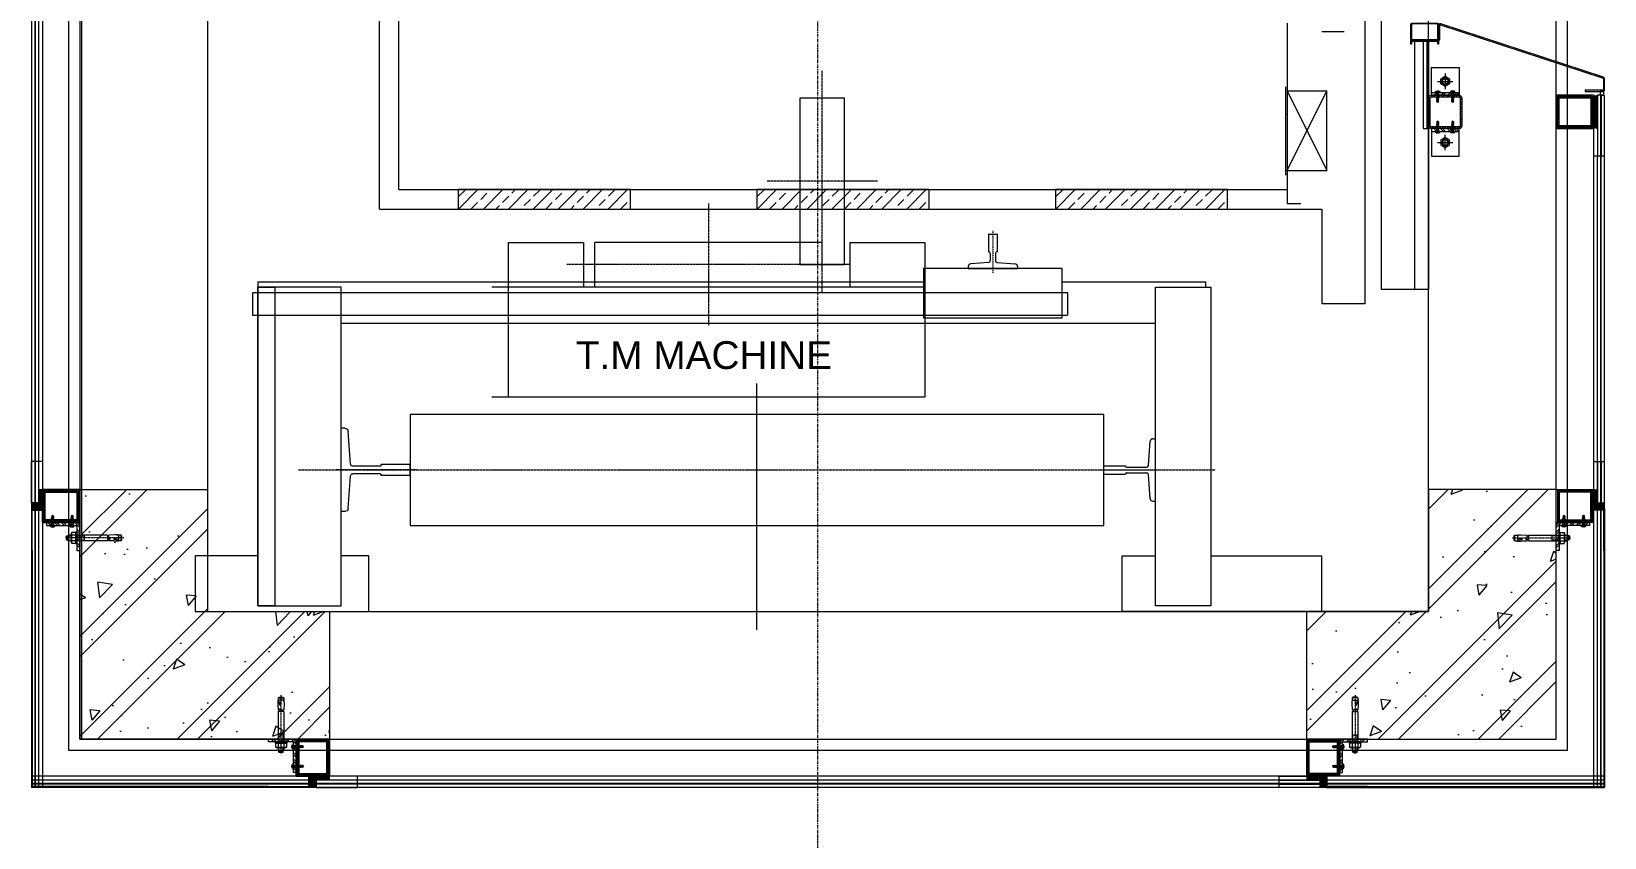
# Model space of a CAD drawing. Header units: millimetres. Extents: x -200069 to 184689, y -19972 to 101699.
# Drawn here: x -1417 to 1417, y -1507 to -55 of the extents above; entities that cross this region are included whole.
import ezdxf
from ezdxf.enums import TextEntityAlignment as Align

# ---------------------------------------------------------------- set-up
doc = ezdxf.new("R2010")
doc.units = ezdxf.units.MM
for name, pattern in [('CENTER', [50.8, 31.75, -6.35, 6.35, -6.35]), ('X-45-STST-GRID$0$Grid Line', [9.5, 5, -1.5, 1.5, -1.5]), ('XREF_EL$0$CENTER', [2, 1.25, -0.25, 0.25, -0.25]), ('XREF_EL$0$HIDDEN', [0.375, 0.25, -0.125])]:
    doc.linetypes.add(name, pattern=pattern)
for name, color, linetype, lineweight in [('ARC-LIFT', 2, 'Continuous', 0), ('ARC-LIFT HATCH', 8, 'Continuous', 0), ('ARC_CON-CUT', 130, 'Continuous', 20), ('ARC_HATCH 1', 8, 'Continuous', 0), ('X-45-STST-GRID$0$ARC_AXIS_LINE', 240, 'CENTER', 13), ('X-45-STST-PL-PF$0$ARC_FLOOR', 2, 'Continuous', 5), ('XREF_EL$0$_TU-Arch', 8, 'Continuous', 13), ('XREF_EL$0$_TU-ELE-Center', 2, 'XREF_EL$0$CENTER', 13)]:
    doc.layers.add(name, color=color, linetype=linetype, lineweight=lineweight)
doc.layers.add('XREF_EL$0$_TU-000-TEMP', color=6, linetype='Continuous', lineweight=13, plot=False)
doc.styles.add('XREF_EL$0$Arial', font='arial.ttf')
pattern_1 = [(230, (1329.99, -1730.26), (-215.178, 18.826), [22.5, -247.5]), (175, (1329.99, -1730.26), (41.625, -225.658), [18, -198]), (280.451, (1312.05, -1728.7), (-173.553, -206.832), [19.122, -210.343]), (226.184, (1329.99, -1790.26), (-320.172, 49.656), [33.75, -371.25]), (276.636, (1303.3, -1786.13), (-280.4, -292.235), [28.683, -315.514]), (171.184, (1330, -1790.26), (-280.4, -292.236), [27, -297]), (201, (1299.99, -1775.26), (-179.072, 120.786), [22.5, -247.5]), (146, (1299.99, -1775.26), (-72.995, -217.545), [18, -198]), (251.451, (1285.06, -1765.2), (-252.067, -96.76), [19.122, -210.343]), (217.5, (1329.986, -1730.264), (-3.648, -99.868), [0, -195.6, 0, -201, 0, -198.75]), (187.5, (1329.99, -1730.26), (-78.921, -118.3235), [0, -114.6, 0, -191.1, 0, -75.75]), (147.5, (1396.89, -1730.264), (-160.1467, 6.7665), [0, -75, 0, -234, 0, -310.5]), (137.5, (1426.89, -1730.26), (-174.956, -30.031), [0, -97.5, 0, -155.4, 0, -220.5]), (225, (1329.99, -1730.26), (90.156, -90.156), []), (225, (1329.99, -1767.01), (90.156, -90.156), [])]
pattern_2 = [(45, (35155.0874, 36486.9026), (-1.122532015, 1.122532015), []), (135, (35155.0874, 36486.9026), (-1.122532015, -1.122532015), [])]

# ---------------------------------------------------------------- blocks, each defined once
blk = doc.blocks.new('XREF_EL$0$T89-B')
for p, q in [((0, 44.5), (0, -44.5)), ((3.4, 44.5), (0, 44.5)), ((10.8, 7.5), (8.3, 39.9)), ((27, 4.8), (13.8, 4.8)), ((30, 8), (30, 7.8)), ((61, 8), (30, 8)), ((62, 7), (62, -7)), ((10.8, -7.5), (8.3, -39.9)), ((27, -4.8), (13.8, -4.8)), ((30, -7.8), (30, -8)), ((61, -8), (30, -8)), ((3.4, -44.5), (0, -44.5))]:
    blk.add_line(p, q)
for centre, radius, start, end in [((3.4, 39.5), 5, 4.316, 90), ((13.8, 7.8), 3, 184.316, 270), ((27, 7.8), 3, 270, 0), ((61, 7), 1, 0, 90), ((13.8, -7.8), 3, 90, 175.684), ((27, -7.8), 3, 0, 90), ((61, -7), 1, 270, 0), ((3.4, -39.5), 5, 270, 355.684)]:
    blk.add_arc(centre, radius, start, end)
at = {"layer": 'XREF_EL$0$_TU-ELE-Center', "ltscale": 0.1}
blk.add_line((67.9, 0), (-7.7, 0), dxfattribs=at)
blk = doc.blocks.new('XREF_EL$0$T-8K')
for p, q in [((0, 37.5), (0, -37.5)), ((3.2, 37.5), (0, 37.5)), ((6.2, 34.7), (8.4, 5.4)), ((35, 3.5), (10.4, 3.5)), ((61.5, 5), (36, 5)), ((36, 5), (36, 4.5)), ((62, 4.5), (62, -4.5)), ((8.4, -5.4), (6.2, -34.7)), ((35, -3.5), (10.4, -3.5)), ((36, -4.5), (36, -5)), ((61.5, -5), (36, -5)), ((3.2, -37.5), (0, -37.5))]:
    blk.add_line(p, q)
for centre, radius, start, end in [((3.2, 34.5), 3, 4.2054, 90), ((10.4, 5.5), 2, 184.2054, 270), ((35, 4.5), 1, 270, 0), ((61.5, 4.5), 0.5, 0, 90), ((10.4, -5.5), 2, 90, 175.7946), ((35, -4.5), 1, 0, 90), ((61.5, -4.5), 0.5, 270, 0), ((3.2, -34.5), 3, 270, 355.7946)]:
    blk.add_arc(centre, radius, start, end)
at = {"layer": 'XREF_EL$0$_TU-ELE-Center', "ltscale": 0.1}
blk.add_line((67.9, 0), (-5.2, 0), dxfattribs=at)
blk = doc.blocks.new('XREF_EL$0$_TU_EVL_CWT1250')
blk.add_lwpolyline([(100, -625), (100, 625), (-100, 625), (-100, -625)], close=True)
at = {"layer": 'XREF_EL$0$_TU-ELE-Center'}
blk.add_lwpolyline([(0, 826.1), (0, -826.1)], dxfattribs=at)
for p, xscale, yscale, zscale, rotation in [((0, 749), -2.000000000000004, 2, 2, 90.00007238420535), ((0, -718), 1.5, 1.5, 1.5, 90)]:
    blk.add_blockref('XREF_EL$0$T-8K', p, dxfattribs=dict(xscale=xscale, yscale=yscale, zscale=zscale, rotation=rotation))
blk = doc.blocks.new('XREF_EL$0$TU-Arch-HW_003.A')
at = {"linetype": 'ByBlock'}
h = blk.add_hatch(dxfattribs=at)
h.set_pattern_fill('ANSI32', color=0, scale=0.9, style=0)
h.set_pattern_definition([(135, (-9077.541, -4404.778), (6.061673, 6.061673), []), (135, (-9081.582, -4404.778), (6.061673, 6.061673), [])])
h.paths.add_polyline_path([(-5, -25), (-5, 25), (0, 25), (0, -25)])
at = {"color": 0, "linetype": 'ByBlock'}
for p, q in [((-25, -14), (-25, 14)), ((-7.4, 14.8), (-6.8, 16.3)), ((-7.4, 12.3), (-6.8, 10.7)), ((-6.1, 13.8), (-7.2, 14.3)), ((-6.1, 13.3), (-7.2, 12.8)), ((-6.6, 9.6), (-6.4, 9.6)), ((-6.4, 17.5), (-6.1, 17.5)), ((-6.1, 9.6), (-6.4, 9.6)), ((-5, 10.7), (-5, 16.4)), ((-3.3, 15.2), (-4.1, 15.2)), ((-3.8, 11.9), (-4.1, 11.9)), ((-3.1, 11.3), (-3.4, 11.7)), ((-3.1, 11.3), (-2.6, 15.8)), ((-3.1, 11.3), (-2.6, 12.1)), ((-2.6, 15.8), (-2.9, 15.4)), ((-2.6, 15.8), (-2, 15)), ((-2.6, 12.1), (-2, 15)), ((-2.1, 12.1), (-2.6, 12.1)), ((-2.1, 12.1), (-1.5, 15)), ((-1.5, 11.3), (-2.1, 12.1)), ((-1.5, 15), (-2, 15)), ((-0.9, 15.8), (-1.5, 15)), ((-1.5, 11.3), (-0.9, 15.8)), ((-1.5, 11.3), (-0.9, 12.1)), ((-0.9, 15.8), (-0.4, 15)), ((-0.9, 12.1), (-0.4, 15)), ((-0.4, 12.1), (-0.9, 12.1)), ((0.1, 15), (-0.4, 15)), ((-0.4, 12.1), (0.1, 15)), ((0.1, 11.3), (-0.4, 12.1)), ((0.7, 15.8), (0.1, 15)), ((0.1, 11.3), (0.7, 15.8)), ((0.1, 11.3), (0.7, 12.1)), ((0.7, 15.8), (1.3, 15)), ((0.7, 12.1), (1.3, 15)), ((1.2, 12.1), (0.7, 12.1)), ((1.2, 12.1), (1.8, 15)), ((1.8, 11.3), (1.2, 12.1)), ((1.8, 15), (1.3, 15)), ((2.3, 15.8), (1.8, 15)), ((1.8, 11.3), (2.3, 15.8)), ((1.8, 11.3), (2.4, 12.1)), ((2.3, 15.8), (2.9, 15)), ((2.4, 12.1), (2.9, 15)), ((2.8, 12.1), (2.4, 12.1)), ((2.8, 12.1), (3.4, 15)), ((3.4, 11.3), (2.8, 12.1)), ((3.4, 15), (2.9, 15)), ((4, 15.8), (3.4, 15)), ((3.4, 11.3), (4, 15.8)), ((3.4, 11.3), (4, 12.1)), ((4, 15.8), (4.6, 15)), ((4, 12.1), (4.6, 15)), ((4.4, 12.1), (4, 12.1)), ((4.4, 12.1), (4.9, 15)), ((5, 11.3), (4.4, 12.1)), ((4.9, 15), (4.6, 15)), ((5.5, 15.8), (4.9, 15)), ((5.5, 15.8), (4.9, 15)), ((5, 11.3), (5.5, 15.8)), ((5, 11.3), (5.5, 15.8)), ((5, 11.3), (5.6, 12.1)), ((5, 11.3), (5.6, 12.1)), ((5.5, 15.8), (6.1, 15)), ((5.5, 15.8), (6.1, 15)), ((5.6, 12.1), (6.1, 15)), ((5.6, 12.1), (6.1, 15)), ((6, 12.1), (5.6, 12.1)), ((6, 12.1), (5.6, 12.1)), ((6, 12.1), (6.6, 15)), ((6, 12.1), (6.6, 15)), ((6.6, 11.3), (6, 12.1)), ((6.6, 11.3), (6, 12.1)), ((6.6, 15), (6.1, 15)), ((6.6, 15), (6.1, 15)), ((7.2, 15.8), (6.6, 15)), ((6.6, 11.3), (7.2, 15.8)), ((6.6, 11.3), (7.2, 12.1)), ((7.2, 15.8), (7.7, 15)), ((7.2, 12.1), (7.7, 15)), ((7.7, 12.1), (7.2, 12.1)), ((8.2, 15), (7.7, 15)), ((7.7, 12.1), (8.2, 15)), ((8.3, 11.3), (7.7, 12.1)), ((8.8, 15.8), (8.2, 15)), ((8.3, 11.3), (8.8, 15.8)), ((8.3, 11.3), (8.8, 12.1)), ((8.8, 15.8), (9.4, 15)), ((8.8, 12.1), (9.4, 15)), ((11.9, 12.1), (8.8, 12.1)), ((10, 12.1), (9.3, 12.1)), ((11.9, 15), (9.4, 15)), ((13.3, 13.5), (11.9, 15)), ((13.3, 13.5), (11.9, 12.1)), ((-39, 0), (-11, 0)), ((-7.4, -12.3), (-6.8, -10.7)), ((-7.4, -14.8), (-6.8, -16.3)), ((-6.1, -13.3), (-7.2, -12.8)), ((-6.1, -13.8), (-7.2, -14.3)), ((-6.6, -9.6), (-6.4, -9.6)), ((-6.1, -9.6), (-6.4, -9.6)), ((-6.4, -17.5), (-6.1, -17.5)), ((-5, -10.7), (-5, -16.4)), ((-3.8, -11.9), (-4.1, -11.9)), ((-3.3, -15.2), (-4.1, -15.2)), ((-3.1, -11.3), (-3.4, -11.7)), ((-3.1, -11.3), (-2.6, -12.1)), ((-3.1, -11.3), (-2.6, -15.8)), ((-2.6, -15.8), (-2.9, -15.4)), ((-2.1, -12.1), (-2.6, -12.1)), ((-2.6, -12.1), (-2, -15)), ((-2.6, -15.8), (-2, -15)), ((-1.5, -11.3), (-2.1, -12.1)), ((-2.1, -12.1), (-1.5, -15)), ((-1.5, -15), (-2, -15)), ((-1.5, -11.3), (-0.9, -12.1)), ((-1.5, -11.3), (-0.9, -15.8)), ((-0.9, -15.8), (-1.5, -15)), ((-0.4, -12.1), (-0.9, -12.1)), ((-0.9, -12.1), (-0.4, -15)), ((-0.9, -15.8), (-0.4, -15)), ((0.1, -11.3), (-0.4, -12.1)), ((-0.4, -12.1), (0.1, -15)), ((0.1, -15), (-0.4, -15)), ((0.1, -11.3), (0.7, -12.1)), ((0.1, -11.3), (0.7, -15.8)), ((0.7, -15.8), (0.1, -15)), ((1.2, -12.1), (0.7, -12.1)), ((0.7, -12.1), (1.3, -15)), ((0.7, -15.8), (1.3, -15)), ((1.8, -11.3), (1.2, -12.1)), ((1.2, -12.1), (1.8, -15)), ((1.8, -15), (1.3, -15)), ((1.8, -11.3), (2.4, -12.1)), ((1.8, -11.3), (2.3, -15.8)), ((2.3, -15.8), (1.8, -15)), ((2.3, -15.8), (2.9, -15)), ((2.8, -12.1), (2.4, -12.1)), ((2.4, -12.1), (2.9, -15)), ((3.4, -11.3), (2.8, -12.1)), ((2.8, -12.1), (3.4, -15)), ((3.4, -15), (2.9, -15)), ((3.4, -11.3), (4, -12.1)), ((3.4, -11.3), (4, -15.8)), ((4, -15.8), (3.4, -15)), ((4.4, -12.1), (4, -12.1)), ((4, -12.1), (4.6, -15)), ((4, -15.8), (4.6, -15)), ((5, -11.3), (4.4, -12.1)), ((4.4, -12.1), (4.9, -15)), ((4.9, -15), (4.6, -15)), ((5.5, -15.8), (4.9, -15)), ((5.5, -15.8), (4.9, -15)), ((5, -11.3), (5.6, -12.1)), ((5, -11.3), (5.5, -15.8)), ((5, -11.3), (5.6, -12.1)), ((5, -11.3), (5.5, -15.8)), ((5.5, -15.8), (6.1, -15)), ((5.5, -15.8), (6.1, -15)), ((6, -12.1), (5.6, -12.1)), ((5.6, -12.1), (6.1, -15)), ((6, -12.1), (5.6, -12.1)), ((5.6, -12.1), (6.1, -15)), ((6.6, -11.3), (6, -12.1)), ((6.6, -11.3), (6, -12.1)), ((6, -12.1), (6.6, -15)), ((6, -12.1), (6.6, -15)), ((6.6, -15), (6.1, -15)), ((6.6, -15), (6.1, -15)), ((6.6, -11.3), (7.2, -12.1)), ((6.6, -11.3), (7.2, -15.8)), ((7.2, -15.8), (6.6, -15)), ((7.7, -12.1), (7.2, -12.1)), ((7.2, -12.1), (7.7, -15)), ((7.2, -15.8), (7.7, -15)), ((8.3, -11.3), (7.7, -12.1)), ((7.7, -12.1), (8.2, -15)), ((8.2, -15), (7.7, -15)), ((8.8, -15.8), (8.2, -15)), ((8.3, -11.3), (8.8, -12.1)), ((8.3, -11.3), (8.8, -15.8)), ((11.9, -12.1), (8.8, -12.1)), ((8.8, -12.1), (9.4, -15)), ((8.8, -15.8), (9.4, -15)), ((10, -12.1), (9.3, -12.1)), ((11.9, -15), (9.4, -15)), ((13.3, -13.5), (11.9, -12.1)), ((13.3, -13.5), (11.9, -15))]:
    blk.add_line(p, q, dxfattribs=at)
for points in [[(0, -25), (-50, -25), (-50, 25), (0, 25)], [(-34.2, 0), (-29.6, 8), (-20.4, 8), (-15.8, 0), (-20.4, -8), (-29.6, -8)], [(-5, -25), (-5, 25), (0, 25), (0, -25)]]:
    blk.add_lwpolyline(points, close=True, dxfattribs=at)
for radius in [6, 5.14]:
    blk.add_circle((-25, 0), radius, dxfattribs=at)
for centre, radius, start, end in [((-7.1, 14.6), 0.337, 158.9175, 243.9855), ((-7.1, 12.5), 0.337, 116.1725, 199.8557), ((-7.2, 16.3), 0.363, 356.5132, 103.05), ((-7.2, 10.8), 0.363, 256.95, 352.2911), ((-6.4, 16.9), 0.561, 90, 106.587), ((-6.1, 16.4), 1.12, 0, 90), ((-6.4, 13.5), 0.403, 322.9161, 36.7284), ((-6.1, 10.7), 1.12, 270, 0), ((-4.2, 16.1), 0.912, 203.499, 272.4902), ((-4.2, 11), 0.912, 87.5098, 156.501), ((-3.8, 11.4), 0.547, 35.4008, 90), ((-3.3, 15.7), 0.547, 270, 324.5992), ((10.8, 14.2), 0.871, 113.4157, 200.4826), ((20.4, 23.5), 14.2, 222.5931, 233.1113), ((25.6, 42.1), 31.1, 240.737, 246.6499), ((-7.1, -12.5), 0.337, 160.1443, 243.8275), ((-7.1, -14.6), 0.337, 116.0145, 201.0825), ((-7.2, -10.8), 0.363, 7.7089, 103.05), ((-7.2, -16.3), 0.363, 256.95, 3.4868), ((-6.4, -16.9), 0.561, 253.413, 270), ((-6.1, -10.7), 1.12, 0, 90), ((-6.4, -13.5), 0.403, 323.2716, 37.0839), ((-6.1, -16.4), 1.12, 270, 0), ((-4.2, -11), 0.912, 203.499, 272.4902), ((-4.2, -16.1), 0.912, 87.5098, 156.501), ((-3.8, -11.4), 0.547, 270, 324.5992), ((-3.3, -15.7), 0.547, 35.4008, 90), ((20.4, -23.5), 14.2, 126.8887, 137.4069), ((10.8, -14.2), 0.871, 159.5174, 246.5843), ((25.6, -42.1), 31.1, 113.3501, 119.263)]:
    blk.add_arc(centre, radius, start, end, dxfattribs=at)
blk.add_ellipse((-6.4, 13.5), major_axis=(0, 3.93), ratio=0.357013, start_param=0.112353, end_param=3.02924, dxfattribs=at)
at = {"color": 0, "linetype": 'ByBlock', "extrusion": (0, 0, -1)}
blk.add_ellipse((-6.4, -13.5), major_axis=(0, 3.93), ratio=0.357013, start_param=3.253945, end_param=6.170833, dxfattribs=at)
blk = doc.blocks.new('XREF_EL$0$m10100')
at = {"linetype": 'XREF_EL$0$CENTER'}
blk.add_line((0, 0), (0, -527), dxfattribs=at)
blk.add_line((0, 0), (0, -527), dxfattribs=at)
for p, q in [((-28, -74), (-25, -135)), ((-28, -74), (-25, -135)), ((-27, -59), (-25, -54)), ((-27, -59), (-25, -54)), ((-17, -18), (-25, -25)), ((-17, -18), (-25, -25)), ((25, -25), (-25, -25)), ((-25, -25), (-25, -54)), ((25, -25), (-25, -25)), ((-25, -25), (-25, -54)), ((-25, -48), (25, -48)), ((-25, -48), (25, -48)), ((-25, -54), (-22, -51)), ((-25, -54), (-22, -51)), ((6, -135), (-25, -135)), ((6, -135), (-25, -135)), ((-22, -51), (-18, -48)), ((-22, -51), (-18, -48)), ((-18, -48), (-13, -48)), ((-18, -48), (-13, -48)), ((-18, -135), (-18, -147)), ((-18, -135), (-18, -147)), ((17, -18), (-17, -18)), ((17, -18), (-17, -18)), ((-13, -48), (-6, -49)), ((-13, -48), (-6, -49)), ((-6, -49), (-2, -53)), ((-6, -49), (-2, -53)), ((-2, -53), (1, -60)), ((-2, -53), (1, -60)), ((1, -60), (2, -65)), ((1, -60), (2, -65)), ((2, -65), (3, -69)), ((2, -65), (3, -69)), ((3, -69), (4, -88)), ((3, -69), (4, -88)), ((6, -127), (6, -135)), ((6, -127), (6, -135)), ((12, -127), (12, -135)), ((12, -127), (12, -135)), ((12, -135), (25, -135)), ((12, -135), (25, -135)), ((15, -70), (14, -89)), ((15, -70), (14, -89)), ((16, -64), (15, -70)), ((16, -64), (15, -70)), ((18, -58), (16, -64)), ((18, -58), (16, -64)), ((25, -25), (17, -18)), ((25, -25), (17, -18)), ((21, -53), (18, -58)), ((21, -53), (18, -58)), ((18, -135), (18, -147)), ((18, -135), (18, -147)), ((25, -49), (21, -53)), ((25, -49), (21, -53)), ((25, -25), (25, -49)), ((25, -25), (25, -49)), ((25, -49), (29, -49)), ((25, -49), (29, -49)), ((27, -90), (25, -135)), ((27, -90), (25, -135)), ((28, -79), (27, -90)), ((28, -79), (27, -90)), ((29, -64), (28, -79)), ((29, -64), (28, -79)), ((29, -49), (29, -59)), ((29, -49), (29, -59)), ((29, -59), (29, -64)), ((29, -59), (29, -64)), ((-25, -149), (-25, -423)), ((-25, -149), (25, -149)), ((-25, -149), (-25, -423)), ((-25, -149), (25, -149)), ((25, -149), (25, -423)), ((25, -149), (25, -423)), ((52, -423), (-53, -423)), ((-53, -423), (-53, -433)), ((52, -423), (-53, -423)), ((-53, -423), (-53, -433)), ((-25, -358), (25, -358)), ((-25, -358), (25, -358)), ((-20, -423), (-20, -358)), ((-20, -423), (-20, -358)), ((20, -423), (20, -358)), ((20, -423), (20, -358)), ((52, -423), (52, -433)), ((52, -423), (52, -433)), ((52, -433), (-53, -433)), ((52, -433), (-53, -433)), ((-43, -433), (-49, -436)), ((-43, -433), (-49, -436)), ((-49, -436), (-49, -469)), ((-49, -436), (-49, -469)), ((-49, -437), (-49, -469)), ((-49, -437), (-49, -469)), ((-43, -473), (-49, -469)), ((-43, -473), (-49, -469)), ((42, -473), (-43, -473)), ((42, -473), (-43, -473)), ((-25, -436), (-25, -469)), ((-25, -436), (-25, -469)), ((-25, -473), (-25, -499)), ((-25, -473), (-25, -499)), ((-25, -499), (25, -499)), ((-25, -499), (-18, -505)), ((-25, -499), (25, -499)), ((-25, -499), (-18, -505)), ((-20, -503), (-20, -473)), ((-20, -503), (-20, -473)), ((-19, -516), (-19, -505)), ((-19, -516), (-19, -505)), ((18, -516), (-19, -516)), ((-16, -518), (-19, -516)), ((18, -516), (-19, -516)), ((-16, -518), (-19, -516)), ((-18, -505), (18, -505)), ((-18, -505), (18, -505)), ((-16, -518), (16, -518)), ((-16, -518), (16, -518)), ((0, -444), (0, -504)), ((0, -444), (0, -504)), ((18, -516), (16, -518)), ((18, -516), (16, -518)), ((25, -499), (18, -505)), ((25, -499), (18, -505)), ((18, -516), (18, -505)), ((18, -516), (18, -505)), ((20, -503), (20, -473)), ((20, -503), (20, -473)), ((25, -436), (25, -469)), ((25, -436), (25, -469)), ((25, -473), (25, -499)), ((25, -473), (25, -499)), ((42, -433), (49, -436)), ((42, -433), (49, -436)), ((42, -473), (49, -469)), ((42, -473), (49, -469)), ((49, -436), (49, -469)), ((49, -436), (49, -469)), ((49, -437), (49, -469)), ((49, -437), (49, -469))]:
    blk.add_line(p, q)
for centre, major_axis, start_param, end_param in [((34, -71), (44.2, 44.2), 2.158985, 2.408554), ((34, -71), (44.2, 44.2), 2.158985, 2.408554), ((9, -87), (-3.34, 3.34), 0.892304, 3.615418), ((9, -87), (-3.34, 3.34), 0.892304, 3.615418), ((9, -127), (-2.19, 2.19), 4.077053, 6.918521), ((9, -127), (-2.19, 2.19), 4.077053, 6.918521), ((-20, -147), (1.36, 1.36), 3.926991, 5.497787), ((-20, -147), (1.36, 1.36), 3.926991, 5.497787), ((20, -147), (-1.36, 1.36), 0.785398, 2.356194), ((20, -147), (-1.36, 1.36), 0.785398, 2.356194), ((-37, -454), (-15.3, 15.3), -1.386463, -0.184333), ((-37, -454), (-15.3, 15.3), -1.386463, -0.184333), ((-37, -451), (-15.3, 15.3), 1.75513, 2.957259), ((-37, -451), (-15.3, 15.3), 1.75513, 2.957259), ((0, -514), (57.3, 57.3), 0.477924, 1.092872), ((0, -514), (57.3, 57.3), 0.477924, 1.092872), ((0, -392), (57.3, 57.3), 3.619517, 4.234465), ((0, -392), (57.3, 57.3), 3.619517, 4.234465), ((37, -454), (-15.3, 15.3), -1.386463, -0.184333), ((37, -454), (-15.3, 15.3), -1.386463, -0.184333), ((37, -451), (15.3, 15.3), 3.325926, 4.528056), ((37, -451), (15.3, 15.3), 3.325926, 4.528056)]:
    blk.add_ellipse(centre, major_axis=major_axis, ratio=1, start_param=start_param, end_param=end_param)
blk = doc.blocks.new('XREF_EL$0$vit pi6')
for p, q in [((-26, -8), (-26, -9)), ((-26, -11), (-26, -9)), ((-8, -3), (-19, -7)), ((-19, -19), (19, -19)), ((-15, -31), (-13, -29)), ((-15, -31), (-10, -35)), ((-15, -31), (15, -35)), ((-15, -42), (-10, -38)), ((-15, -42), (-10, -46)), ((-15, -42), (15, -46)), ((-15, -53), (-10, -49)), ((-15, -53), (-10, -57)), ((-15, -53), (15, -57)), ((-15, -64), (-10, -60)), ((-15, -64), (-10, -68)), ((-15, -64), (15, -68)), ((-15, -75), (-10, -71)), ((-15, -75), (-10, -79)), ((-15, -75), (15, -79)), ((-15, -85), (-10, -82)), ((-15, -85), (-10, -89)), ((-15, -85), (15, -89)), ((-15, -85), (-10, -89)), ((-15, -85), (15, -89)), ((-15, -96), (-10, -92)), ((-15, -96), (-10, -92)), ((-15, -96), (-10, -100)), ((-15, -96), (15, -100)), ((-15, -107), (-10, -103)), ((-15, -107), (-10, -111)), ((-15, -107), (15, -111)), ((-11, -26), (-11, -25)), ((-10, -38), (-10, -35)), ((-10, -35), (10, -39)), ((-10, -38), (10, -42)), ((-10, -49), (-10, -46)), ((-10, -46), (10, -50)), ((-10, -49), (10, -53)), ((-10, -60), (-10, -57)), ((-10, -57), (10, -61)), ((-10, -60), (10, -64)), ((-10, -71), (-10, -68)), ((-10, -68), (10, -72)), ((-10, -71), (10, -75)), ((-10, -82), (-10, -79)), ((-10, -79), (10, -83)), ((-10, -82), (10, -85)), ((-10, -92), (-10, -89)), ((-10, -89), (10, -93)), ((-10, -92), (-10, -89)), ((-10, -89), (10, -93)), ((-10, -92), (10, -96)), ((-10, -92), (10, -96)), ((-10, -103), (-10, -100)), ((-10, -100), (10, -104)), ((-10, -103), (10, -107)), ((-10, -132), (-10, -111)), ((-10, -111), (10, -115)), ((-10, -119), (-10, -114)), ((0, -141), (-10, -132)), ((-2, -11), (-5, -4)), ((0, -141), (10, -132)), ((2, -11), (5, -4)), ((8, -3), (18, -7)), ((15, -35), (10, -39)), ((10, -42), (10, -39)), ((15, -46), (10, -42)), ((15, -46), (10, -50)), ((10, -53), (10, -50)), ((15, -57), (10, -53)), ((15, -57), (10, -61)), ((10, -64), (10, -61)), ((15, -68), (10, -64)), ((15, -68), (10, -72)), ((10, -75), (10, -72)), ((15, -79), (10, -75)), ((15, -79), (10, -83)), ((10, -85), (10, -83)), ((15, -89), (10, -85)), ((15, -89), (10, -85)), ((15, -89), (10, -93)), ((15, -89), (10, -93)), ((10, -96), (10, -93)), ((10, -96), (10, -93)), ((15, -100), (10, -96)), ((15, -100), (10, -104)), ((10, -107), (10, -104)), ((15, -111), (10, -107)), ((15, -111), (10, -115)), ((10, -132), (10, -115)), ((11, -30), (11, -25)), ((15, -35), (13, -33)), ((26, -9), (26, -11))]:
    blk.add_line(p, q)
for centre, radius, start, end in [((-19, -11), 7.5, 180, 270), ((-18, -4), 2.43, 166.95, 262.2911), ((-17, -24), 6.1, 357.5098, 66.501), ((-15, -26), 3.66, 305.4008, 0), ((66, -188), 94.7, 132.5931, 143.1113), ((-7, -5), 2.25, 26.1725, 109.8557), ((0, -9), 2.69, 232.9161, 306.7284), ((191, -224), 208, 150.737, 156.6499), ((4, -124), 5.82, 23.4157, 110.4826), ((7, -5), 2.25, 68.9175, 153.9855), ((17, -24), 6.1, 113.499, 182.4902), ((15, -30), 3.66, 180, 234.5992), ((18, -4), 2.43, 266.5132, 13.05), ((19, -11), 7.5, 270, 0), ((23, -9), 3.75, 0, 16.587)]:
    blk.add_arc(centre, radius, start, end)
blk.add_ellipse((0, -9), major_axis=(26.3, 0), ratio=0.357013, start_param=0.112353, end_param=3.02924)
blk = doc.blocks.new('XREF_EL$0$TU-Arch-HW_001')
h = blk.add_hatch()
h.set_pattern_fill('ANSI32', color=256, scale=0.9, angle=-90, style=0)
h.set_pattern_definition([(315, (-5031.924, 41600.6224), (6.0616729, 6.0616729), []), (315, (-5031.924, 41596.581), (6.0616729, 6.0616729), [])])
h.paths.add_polyline_path([(-60, 0), (-60, -60), (-65, -60), (-65, -5), (-110, -5), (-110, 0)])
h = blk.add_hatch()
h.set_pattern_fill('ANSI32', color=256, style=0)
h.set_pattern_definition([(45, (-3384.27, -45850.668), (6.735192, -6.735192), []), (45, (-3384.27, -45846.178), (6.735192, -6.735192), [])])
h.paths.add_polyline_path([(-4.8, -62.2), (-4.8, -5.1), (-55.2, -5.1), (-55.2, -62.2)], flags=16)
h.paths.add_polyline_path([(-2.8, -64.2), (-2.8, -3.1), (-57.2, -3.1), (-57.2, -64.2)])
h = blk.add_hatch()
h.set_pattern_fill('ANSI37', color=256, scale=0.5, angle=-90)
h.set_pattern_definition([(315, (35920.8903, -33462.1453), (1.122532015, 1.122532015), []), (45, (35920.8903, -33462.1453), (-1.122532015, 1.122532015), [])])
edge = h.paths.add_edge_path()
edge.add_arc((7.3, -70.6), 8.15, -206.3567, -153.6433)
edge.add_line((0, -74.2), (-24.1, -74.2))
edge.add_line((-24.1, -74.2), (-24.1, -87))
edge.add_arc((-29.9, -105.8), 19.7, 72.8381, 107.1619)
edge.add_line((-35.7, -87), (-35.7, -68.5))
edge.add_line((-35.7, -68.5), (-30.9, -68.5))
edge.add_line((-30.9, -68.5), (-30.9, -85))
edge.add_line((-30.9, -85), (-29.1, -85))
edge.add_line((-29.1, -85), (-29.1, -67))
edge.add_line((-29.1, -67), (0, -67))
for p, q in [((-59.7, 0), (-0.3, 0)), ((-60, -66.7), (-60, -0.3)), ((-58.2, -3.1), (-58.2, -64.2)), ((-2.8, -2.1), (-57.2, -2.1)), ((-1.8, -64.2), (-1.8, -3.1)), ((0, -0.3), (0, -66.7)), ((-59.7, -67), (-30.9, -67)), ((-57.2, -65.2), (-2.8, -65.2)), ((-30.9, -67), (-30.9, -85)), ((-30.9, -85), (-29.1, -85)), ((-29.1, -67), (-0.3, -67)), ((-29.1, -67), (-29.1, -85)), ((-24.1, -81), (-24.1, -80.2)), ((50, -67), (-0.3, -67))]:
    blk.add_line(p, q)
for points in [[(-60, 0), (-60, -60), (-65, -60), (-65, -5), (-110, -5), (-110, 0)], [(-2.8, -64.2), (-2.8, -3.1), (-57.2, -3.1), (-57.2, -64.2)], [(-4.8, -62.2), (-4.8, -5.1), (-55.2, -5.1), (-55.2, -62.2)]]:
    blk.add_lwpolyline(points, close=True)
at = {"color": 44}
blk.add_lwpolyline([(-110, -85.5), (-37.2, -85.5), (-37.2, -67), (-30.9, -67), (-30.9, -68.5), (-35.7, -68.5), (-35.7, -87), (-110, -87)], dxfattribs=at)
at = {"color": 2}
for points in [[(50, -74.2), (-24.1, -74.2), (-24.1, -80.2), (50, -80.2)], [(50, -81), (-24.1, -81), (-24.1, -87), (50, -87)]]:
    blk.add_lwpolyline(points, dxfattribs=at)
for centre, radius, start, end in [((-59.7, -0.3), 0.3, 90, 180), ((-0.3, -0.3), 0.3, 0, 90), ((-57.2, -3.1), 1, 90, 180), ((-2.8, -3.1), 1, 0, 90), ((-59.7, -66.7), 0.3, 180, 270), ((-57.2, -64.2), 1, 180, 270), ((-2.8, -64.2), 1, 270, 0), ((7.3, -70.6), 8.15, 153.6433, 206.3567), ((-0.3, -66.7), 0.3, 270, 0), ((-29.9, -105.8), 19.7, 72.8381, 107.1619)]:
    blk.add_arc(centre, radius, start, end)
at = {"layer": 'XREF_EL$0$_TU-000-TEMP'}
for points in [[(50, -67), (50, -87)], [(-110, -85.5), (-110, -87)]]:
    blk.add_lwpolyline(points, dxfattribs=at)
at = {"xscale": -0.2000000000116415, "yscale": 0.2000000000116415, "zscale": 0.2000000000116415}
blk.add_blockref('XREF_EL$0$m10100', (-87.5, 79.5), dxfattribs=at)
at = {"xscale": -0.1496000000042841, "yscale": 0.1496000000042841, "zscale": 0.1496000000042841, "rotation": 90}
for p in [(-67.8, -13.7), (-67.8, -49)]:
    blk.add_blockref('XREF_EL$0$vit pi6', p, dxfattribs=at)
blk = doc.blocks.new('XREF_EL$0$TU-Arch-HW_002.A')
h = blk.add_hatch()
h.set_pattern_fill('ANSI32', color=256, angle=180, style=0)
h.set_pattern_definition([(225, (45850.668, 3384.27), (6.735192, -6.735192), []), (225, (45846.178, 3384.27), (6.735192, -6.735192), [])])
h.paths.add_polyline_path([(62.2, 4.8), (5.1, 4.8), (5.1, 55.2), (62.2, 55.2)], flags=16)
h.paths.add_polyline_path([(64.2, 2.8), (3.1, 2.8), (3.1, 57.2), (64.2, 57.2)])
h = blk.add_hatch()
h.set_pattern_fill('ANSI37', color=256, scale=0.5)
h.set_pattern_definition(pattern_2)
edge = h.paths.add_edge_path()
edge.add_arc((70.6, 65.2), 6.32, 235.1167, 304.8833)
edge.add_line((74.2, 60), (74.2, 30.9))
edge.add_line((74.2, 30.9), (67, 30.9))
edge.add_line((67, 30.9), (67, 60))
h = blk.add_hatch()
h.set_pattern_fill('ANSI37', color=256, scale=0.5)
h.set_pattern_definition(pattern_2)
edge = h.paths.add_edge_path()
edge.add_arc((70.6, -5.2), 6.32, 415.1167, 484.8833, ccw=False)
edge.add_line((74.2, 0), (74.2, 29.1))
edge.add_line((74.2, 29.1), (67, 29.1))
edge.add_line((67, 29.1), (67, 0))
for p, q in [((0, 59.7), (0, 0.3)), ((66.7, 60), (0.3, 60)), ((2.1, 2.8), (2.1, 57.2)), ((3.1, 58.2), (64.2, 58.2)), ((65.2, 57.2), (65.2, 2.8)), ((67, 59.7), (67, 30.9)), ((67, 30.9), (74.2, 30.9)), ((67, 29.1), (67, 0.3)), ((67, 29.1), (74.2, 29.1)), ((74.2, 30.9), (74.2, 29.1)), ((0.3, 0), (66.7, 0)), ((64.2, 1.8), (3.1, 1.8))]:
    blk.add_line(p, q)
for points in [[(64.2, 2.8), (3.1, 2.8), (3.1, 57.2), (64.2, 57.2)], [(62.2, 4.8), (5.1, 4.8), (5.1, 55.2), (62.2, 55.2)]]:
    blk.add_lwpolyline(points, close=True)
at = {"color": 2}
for points in [[(87, -50), (87, 59), (86, 60), (74.2, 60), (74.2, -50)], [(80.2, -50), (80.2, 60)], [(81, 60), (81, -50)]]:
    blk.add_lwpolyline(points, dxfattribs=at)
blk.add_lwpolyline([(67, 0.3), (67, -50)])
for centre, radius, start, end in [((0.3, 59.7), 0.3, 90, 180), ((3.1, 57.2), 1, 90, 180), ((64.2, 57.2), 1, 0, 90), ((66.7, 59.7), 0.3, 0, 90), ((70.6, 65.2), 6.32, 235.1167, 304.8833), ((0.3, 0.3), 0.3, 180, 270), ((3.1, 2.8), 1, 180, 270), ((64.2, 2.8), 1, 270, 0), ((66.7, 0.3), 0.3, 270, 0), ((70.6, -5.2), 6.32, 55.1167, 124.8833)]:
    blk.add_arc(centre, radius, start, end)
at = {"layer": 'XREF_EL$0$_TU-000-TEMP'}
blk.add_lwpolyline([(87, -50), (67, -50)], dxfattribs=at)
blk = doc.blocks.new('ELEVATOR_CF_45')
at = {"layer": 'ARC-LIFT HATCH'}
h = blk.add_hatch(dxfattribs=at)
h.set_pattern_fill('ANSI33', color=256, scale=5, angle=180)
h.set_pattern_definition([(225, (1396, -10230), (22.45064, -22.45064), []), (225, (1373.55, -10230), (22.45064, -22.45064), [15.875, -7.9375])])
h.paths.add_polyline_path([(682, -2070), (992, -2070), (992, -2105), (682, -2105)])
h = blk.add_hatch(dxfattribs=at)
h.set_pattern_fill('ANSI33', color=256, scale=5, angle=180)
h.set_pattern_definition([(225, (1934, -10230), (22.45064, -22.45064), []), (225, (1911.55, -10230), (22.45064, -22.45064), [15.875, -7.9375])])
h.paths.add_polyline_path([(1220, -2070), (1530, -2070), (1530, -2105), (1220, -2105)])
h = blk.add_hatch(dxfattribs=at)
h.set_pattern_fill('ANSI33', color=256, scale=5, angle=180)
h.set_pattern_definition([(225, (2472, -10230), (22.45064, -22.45064), []), (225, (2449.55, -10230), (22.45064, -22.45064), [15.875, -7.9375])])
h.paths.add_polyline_path([(1758, -2070), (2068, -2070), (2068, -2105), (1758, -2105)])
at = {"layer": 'ARC_HATCH 1'}
h = blk.add_hatch(dxfattribs=at)
h.set_pattern_fill('CONC-HATCH', color=256, scale=30, angle=180, style=0, pattern_type=2)
h.set_pattern_definition(pattern_1)
h.paths.add_polyline_path([(230, -2830), (230, -2610), (0, -2610), (0, -3060), (450, -3060), (450, -2830)])
h = blk.add_hatch(dxfattribs=at)
h.set_pattern_fill('CONC-HATCH', color=256, scale=30, angle=180, style=0, pattern_type=2)
h.set_pattern_definition(pattern_1)
h.paths.add_polyline_path([(2430, -2830), (2210, -2830), (2210, -3060), (2660, -3060), (2660, -2610), (2430, -2610)])
at = {"layer": 'XREF_EL$0$_TU-Arch'}
h = blk.add_hatch(dxfattribs=at)
h.set_pattern_fill('ANSI31', color=256, angle=270, style=0)
h.set_pattern_definition([(225, (230, -230), (-2.245064, 2.245064), [])])
h.paths.add_polyline_path([(2472.1, -1958.8), (2472.1, -1959.3), (2471.3, -1959.9), (2471.5, -1960), (2448.5, -1960), (2448.7, -1959.9), (2447.9, -1959.3), (2447.9, -1958.8), (2448.7, -1958.2), (2447.9, -1957.6), (2447.9, -1957.2), (2448.1, -1957), (2471.9, -1957), (2472.1, -1957.2), (2472.1, -1957.6), (2471.3, -1958.2)])
edge = h.paths.add_edge_path()
edge.add_ellipse((2435, -1955), major_axis=(1.41, -1.41), ratio=1, start_angle=225, end_angle=315)
edge.add_line((2435, -1957), (2445, -1957))
edge.add_line((2445, -1957), (2445, -1957.1))
edge.add_line((2445, -1957.1), (2444.2, -1957.7))
edge.add_line((2444.2, -1957.7), (2445, -1958.2))
edge.add_line((2445, -1958.2), (2445, -1958.7))
edge.add_line((2445, -1958.7), (2444.2, -1959.3))
edge.add_line((2444.2, -1959.3), (2445, -1959.9))
edge.add_line((2445, -1959.9), (2445, -1960))
edge.add_line((2445, -1960), (2435, -1960))
edge.add_ellipse((2435, -1955), major_axis=(3.54, -3.54), ratio=1, start_angle=225, end_angle=315, ccw=False)
edge.add_line((2430, -1955), (2430, -1905))
edge.add_ellipse((2435, -1905), major_axis=(-3.54, -3.54), ratio=1, start_angle=225, end_angle=315, ccw=False)
edge.add_line((2435, -1900), (2445, -1900))
edge.add_line((2445, -1900), (2445, -1900.1))
edge.add_line((2445, -1900.1), (2444.2, -1900.7))
edge.add_line((2444.2, -1900.7), (2445, -1901.3))
edge.add_line((2445, -1901.3), (2445, -1901.8))
edge.add_line((2445, -1901.8), (2444.2, -1902.3))
edge.add_line((2444.2, -1902.3), (2445, -1902.9))
edge.add_line((2445, -1902.9), (2445, -1903))
edge.add_line((2445, -1903), (2435, -1903))
edge.add_ellipse((2435, -1905), major_axis=(-1.41, -1.41), ratio=1, start_angle=225, end_angle=315)
edge.add_line((2433, -1905), (2433, -1955))
h.paths.add_polyline_path([(2472.1, -1902.8), (2471.9, -1903), (2448.1, -1903), (2447.9, -1902.8), (2447.9, -1902.4), (2448.7, -1901.8), (2447.9, -1901.2), (2447.9, -1900.7), (2448.7, -1900.1), (2448.5, -1900), (2471.5, -1900), (2471.3, -1900.1), (2472.1, -1900.7), (2472.1, -1901.2), (2471.3, -1901.8), (2472.1, -1902.4)])
edge = h.paths.add_edge_path()
edge.add_ellipse((2485, -1955), major_axis=(-3.54, -3.54), ratio=1, start_angle=45, end_angle=135, ccw=False)
edge.add_line((2485, -1960), (2475, -1960))
edge.add_line((2475, -1960), (2475, -1959.9))
edge.add_line((2475, -1959.9), (2475.8, -1959.3))
edge.add_line((2475.8, -1959.3), (2475, -1958.7))
edge.add_line((2475, -1958.7), (2475, -1958.2))
edge.add_line((2475, -1958.2), (2475.8, -1957.7))
edge.add_line((2475.8, -1957.7), (2475, -1957.1))
edge.add_line((2475, -1957.1), (2475, -1957))
edge.add_line((2475, -1957), (2485, -1957))
edge.add_ellipse((2485, -1955), major_axis=(-1.41, -1.41), ratio=1, start_angle=45, end_angle=135)
edge.add_line((2487, -1955), (2487, -1905))
edge.add_ellipse((2485, -1905), major_axis=(1.41, -1.41), ratio=1, start_angle=45, end_angle=135)
edge.add_line((2485, -1903), (2475, -1903))
edge.add_line((2475, -1903), (2475, -1902.9))
edge.add_line((2475, -1902.9), (2475.8, -1902.3))
edge.add_line((2475.8, -1902.3), (2475, -1901.8))
edge.add_line((2475, -1901.8), (2475, -1901.3))
edge.add_line((2475, -1901.3), (2475.8, -1900.7))
edge.add_line((2475.8, -1900.7), (2475, -1900.1))
edge.add_line((2475, -1900.1), (2475, -1900))
edge.add_line((2475, -1900), (2485, -1900))
edge.add_ellipse((2485, -1905), major_axis=(3.54, -3.54), ratio=1, start_angle=45, end_angle=135, ccw=False)
edge.add_line((2490, -1905), (2490, -1955))
at = {"layer": 'ARC-LIFT', "color": 2}
for points in [[(-87, 87), (-87, -3147)], [(2747, -3147), (2747, -2010)], [(2747, -3147), (-87, -3147)]]:
    blk.add_lwpolyline(points, dxfattribs=at)
at = {"layer": 'ARC-LIFT'}
blk.add_lwpolyline([(2660, -739.7), (2660, 0), (0, 0), (0, -3060), (2660, -3060), (2660, -1900.3)], dxfattribs=at)
blk.add_lwpolyline([(2430, -230), (230, -230), (230, -2830), (2430, -2830)], close=True, dxfattribs=at)
at = {"layer": 'ARC-LIFT HATCH'}
for p, q in [((2315, -412), (2315, -2276)), ((2175, -1770), (2175, -2095)), ((2238, -1785), (2278, -1785)), ((2405, -2250), (2405, -1803)), ((2172, -1884.8), (2172, -2043.2)), ((2175, -1892.3), (2247, -1892.3)), ((2175, -2035.7), (2247, -1892.3)), ((2175, -1892.3), (2247, -2035.7)), ((2247, -2035.7), (2247, -1892.3)), ((2175, -1934.8), (2172, -1934.8)), ((2175, -2035.7), (2247, -2035.7)), ((2175, -2043.2), (2172, -2043.2)), ((575, -2070), (2175, -2070)), ((2175, -2095), (2200, -2095)), ((540, -2105), (2238, -2105)), ((2238, -2105), (2238, -2276)), ((2315, -2276), (2238, -2276))]:
    blk.add_line(p, q, dxfattribs=at)
at = {"layer": 'ARC-LIFT HATCH', "linetype": 'XREF_EL$0$HIDDEN'}
for p, q in [((772.7, -2444), (772.7, -2165)), ((772.7, -2165), (907.5, -2165)), ((907.5, -2165), (907.5, -2245)), ((1337.5, -2165), (927.5, -2165)), ((927.5, -2165), (927.5, -2245)), ((1387.5, -2165), (1522.4, -2165)), ((1387.5, -2165), (1387.5, -2245)), ((1522.4, -2165), (1522.4, -2444)), ((742.7, -2245), (1522.4, -2245)), ((1522.4, -2444), (742.7, -2444))]:
    blk.add_line(p, q, dxfattribs=at)
at = {"layer": 'ARC-LIFT HATCH'}
for points in [[(-81, 87), (-81, -3147)], [(-80.2, 87), (-80.2, -3147)], [(-74.2, 87), (-74.2, -3147)], [(2430, -1803), (2430, -2250), (2345, -2250), (2345, -440), (2430, -440), (2430, -837)], [(540, -2105), (540, -535)], [(575, -2070), (575, -570)], [(2660, -1900.3), (2660, -739.7)], [(2446.5, -1803), (2399.5, -1803)], [(2734.2, -3147), (2734.2, -2010)], [(2740.2, -3147), (2740.2, -2010)], [(2741, -3147), (2741, -2010)], [(321, -2236), (1520, -2236)], [(321, -2236), (321, -2246)], [(1770, -2236), (2028, -2236)], [(2028, -2236), (2028, -2246)], [(1938, -2311), (471, -2311)], [(1220, -2862.9), (1220, -2419.2)], [(-87, -2720), (-87, -3147)], [(-85.5, -2720), (-85.5, -3145.5)], [(2745.5, -2720), (2745.5, -3145.5)], [(2747, -2720), (2747, -3147)], [(321, -2730), (208, -2730), (208, -2830), (521, -2830), (521, -2730), (471, -2730)], [(321, -2730), (208, -2730), (208, -2830), (521, -2830), (521, -2730), (471, -2730)], [(2038, -2730), (2237, -2730), (2237, -2830), (1878, -2830), (1878, -2730), (1938, -2730)], [(2237, -2830), (1878, -2830), (1878, -2730), (1938, -2730)], [(2747, -3134.2), (-87, -3134.2)], [(2747, -3140.2), (-87, -3140.2)], [(2747, -3141), (-87, -3141)], [(340, -3145.5), (-85.5, -3145.5)], [(2320, -3145.5), (2745.5, -3145.5)], [(340, -3147), (-87, -3147)], [(2320, -3147), (2747, -3147)]]:
    blk.add_lwpolyline(points, dxfattribs=at)
for points in [[(2680, 20), (-20, 20), (-20, -3080), (2680, -3080)], [(2399.5, -1800), (2446.5, -1800)], [(2746, -1893), (2739, -1893), (2739, -1900), (2746, -1900)], [(992, -2070), (682, -2070), (682, -2105), (992, -2105)], [(1530, -2070), (1220, -2070), (1220, -2105), (1530, -2105)], [(2068, -2070), (1758, -2070), (1758, -2105), (2068, -2105)], [(1770, -2301), (1770, -2212), (1520, -2212), (1520, -2301)], [(471, -2820), (471, -2246), (321, -2246), (321, -2820)], [(321, -2820), (321, -2246), (351.3, -2246), (351.3, -2820)], [(1938, -2820), (1938, -2246), (2038, -2246), (2038, -2820)]]:
    blk.add_lwpolyline(points, close=True, dxfattribs=at)
for points in [[(2399.5, -1808), (2398, -1808), (2398, -1773, -0.414214), (2401, -1770), (2445, -1770, -0.414214), (2448, -1773), (2448, -1808), (2446.5, -1808), (2446.5, -1773, 0.414214), (2445, -1771.5), (2401, -1771.5, 0.414214), (2399.5, -1773)], [(2712, -1893), (2744, -1893, 0.414214), (2747, -1890), (2747, -1870.2, 0.324209), (2744.9, -1867.3), (2451.9, -1771.3, 0.510336), (2448, -1774.1), (2448, -1800), (2450, -1800), (2450, -1774.1, -0.510336), (2451.3, -1773.2), (2744.3, -1869.2, -0.324209), (2745, -1870.2), (2745, -1890, -0.414214), (2744, -1891), (2712, -1891)]]:
    blk.add_lwpolyline(points, format="xyb", close=True, dxfattribs=at)
at = {"layer": 'ARC-LIFT HATCH', "linetype": 'XREF_EL$0$CENTER'}
for points in [[(1337.5, -2255), (1337.5, -1855)], [(1437.5, -2055), (1237.5, -2055)], [(1132.5, -2095), (1132.5, -2315)], [(1387.5, -2205), (877.5, -2205)]]:
    blk.add_lwpolyline(points, dxfattribs=at)
at = {"layer": 'ARC-LIFT HATCH', "linetype": 'XREF_EL$0$HIDDEN'}
for points in [[(1377.5, -2205), (1377.5, -1905), (1297.5, -1905), (1297.5, -2205)], [(1780, -2296), (1780, -2256), (311, -2256), (311, -2296)]]:
    blk.add_lwpolyline(points, close=True, dxfattribs=at)
at = {"layer": 'ARC_CON-CUT'}
for points in [[(450, -2830), (450, -3060), (0, -3060), (0, -2610), (230, -2610), (230, -2830)], [(2210, -2830), (2210, -3060), (2660, -3060), (2660, -2610), (2430, -2610), (2430, -2830)]]:
    blk.add_lwpolyline(points, close=True, dxfattribs=at)
at = {"layer": 'XREF_EL$0$_TU-Arch'}
for points in [[(-67, 87), (-67, -3147)], [(2727, -2010), (2727, -3147)], [(2747, -3127), (-87, -3127)]]:
    blk.add_lwpolyline(points, dxfattribs=at)
blk.add_lwpolyline([(2430, -1803), (2420, -1803), (2420, -1960), (2430, -1960)], close=True, dxfattribs=at)
at = {"layer": 'XREF_EL$0$_TU-Arch', "linetype": 'XREF_EL$0$HIDDEN'}
blk.add_lwpolyline([(2427.7, -1960), (2427.7, -1803)], dxfattribs=at)
at = {"layer": 'XREF_EL$0$_TU-Arch'}
for points in [[(2435, -1900), (2485, -1900, -0.414214), (2490, -1905), (2490, -1955, -0.414214), (2485, -1960), (2435, -1960, -0.414214), (2430, -1955), (2430, -1905, -0.414214)], [(2435, -1903), (2485, -1903, -0.414214), (2487, -1905), (2487, -1955, -0.414214), (2485, -1957), (2435, -1957, -0.414214), (2433, -1955), (2433, -1905, -0.414214)]]:
    blk.add_lwpolyline(points, format="xyb", close=True, dxfattribs=at)
at = {"layer": 'ARC-LIFT HATCH', "rotation": 90}
for name, p in [('XREF_EL$0$T89-B', (1645, -2212)), ('XREF_EL$0$_TU_EVL_CWT1250', (1220, -2575)), ('XREF_EL$0$TU-Arch-HW_001', (2660, -2610))]:
    blk.add_blockref(name, p, dxfattribs=at)
at = {"layer": 'ARC-LIFT HATCH', "extrusion": (0, 0, -1), "zscale": -1, "rotation": 90}
blk.add_blockref('XREF_EL$0$TU-Arch-HW_001', (0, -2610), dxfattribs=at)
at = {"layer": 'ARC-LIFT HATCH'}
blk.add_blockref('XREF_EL$0$TU-Arch-HW_001', (450, -3060), dxfattribs=at)
at = {"layer": 'ARC-LIFT HATCH', "extrusion": (0, 0, -1), "zscale": -1}
blk.add_blockref('XREF_EL$0$TU-Arch-HW_001', (-2210, -3060), dxfattribs=at)
at = {"layer": 'XREF_EL$0$_TU-Arch', "rotation": 270}
blk.add_blockref('XREF_EL$0$TU-Arch-HW_003.A', (2460, -1900), dxfattribs=at)
at = {"layer": 'XREF_EL$0$_TU-Arch'}
blk.add_blockref('XREF_EL$0$TU-Arch-HW_002.A', (2660, -1960), dxfattribs=at)
at = {"layer": 'XREF_EL$0$_TU-Arch', "extrusion": (0, 0, -1), "zscale": -1, "rotation": 90}
blk.add_blockref('XREF_EL$0$TU-Arch-HW_003.A', (-2460, -1960), dxfattribs=at)
at = {"layer": 'ARC-LIFT HATCH', "style": 'XREF_EL$0$Arial'}
blk.add_text('T.M MACHINE', height=50, dxfattribs=at).set_placement((1124.6, -2368.1), align=Align.MIDDLE_CENTER)

msp = doc.modelspace()

# ---------------------------------------------------------------- linework, layer by layer
at = {"layer": 'X-45-STST-GRID$0$ARC_AXIS_LINE', "linetype": 'X-45-STST-GRID$0$Grid Line'}
msp.add_line((0, -17971.5), (0, 11543.3), dxfattribs=at)
at = {"layer": 'X-45-STST-PL-PF$0$ARC_FLOOR'}
msp.add_lwpolyline([(1330.1, 1730), (-1327.1, 1730), (-1327.1, -1330), (1330.1, -1330)], close=True, dxfattribs=at)

# ---------------------------------------------------------------- block references
at = {"layer": 'ARC-LIFT', "linetype": 'Continuous'}
msp.add_blockref('ELEVATOR_CF_45', (-1330, 1730.3), dxfattribs=at)

doc.saveas('drawing.dxf')
